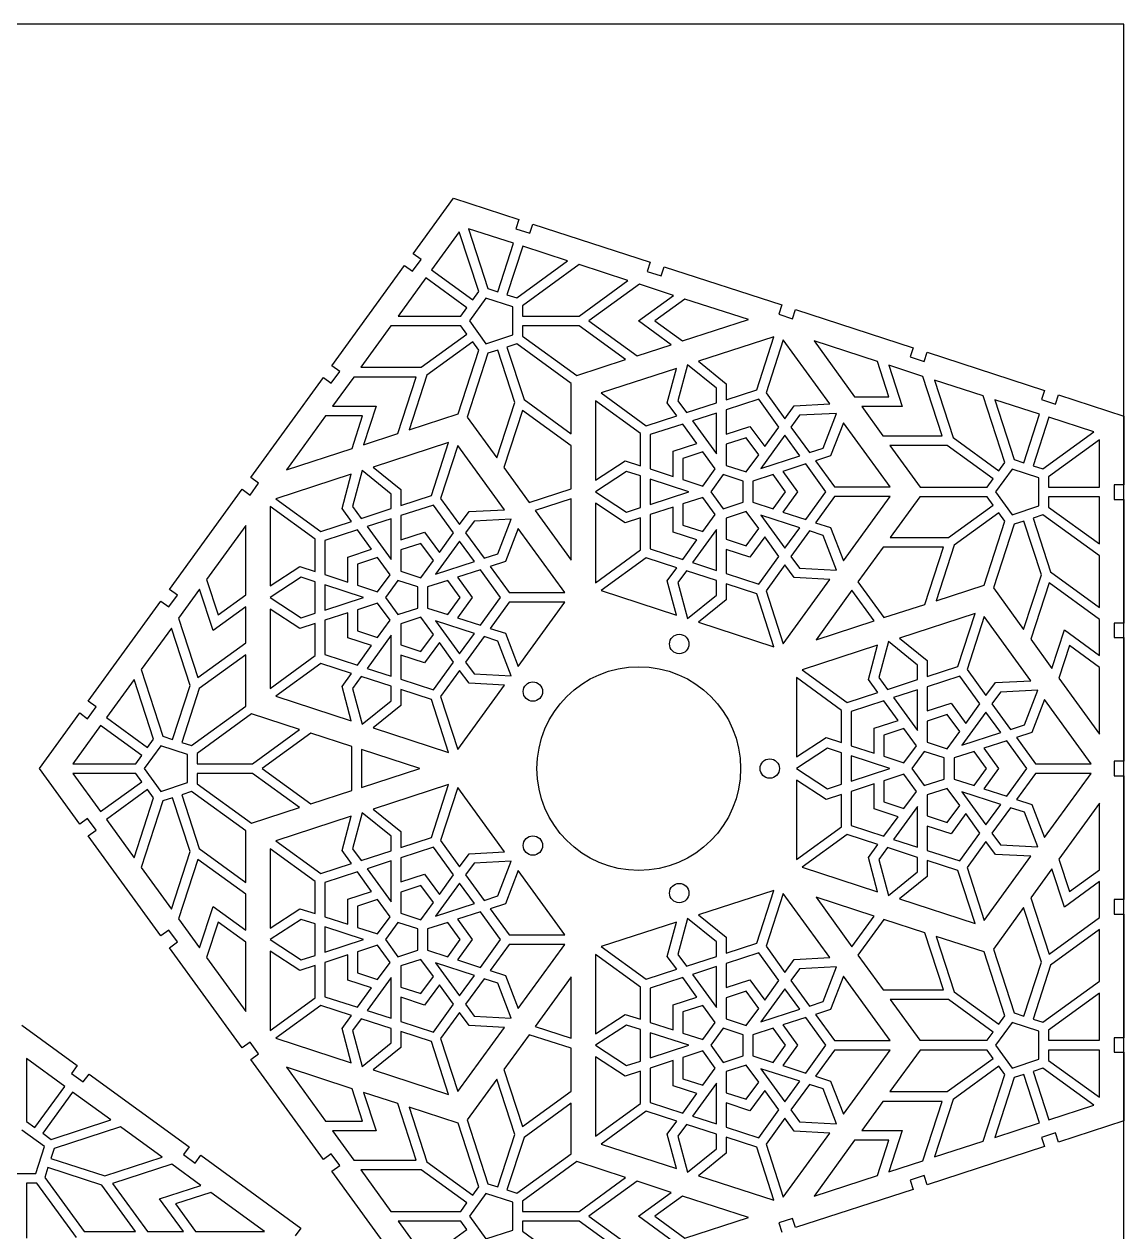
# Model space of a CAD drawing. Extents: x 0 to 580, y 0 to 430.
# Drawn here: x 353.2 to 580, y 181 to 430 of the extents above; entities that cross this region are included whole.
import ezdxf

# ---------------------------------------------------------------- set-up
doc = ezdxf.new("R2010")
doc.units = 0
doc.header["$MEASUREMENT"] = 0

msp = doc.modelspace()

# ---------------------------------------------------------------- linework, layer by layer
for p, q in [((580, 430), (0, 430)), ((580, 0), (580, 430)), ((433.47, 382.64), (441.78, 394.09)), ((441.78, 394.09), (455.25, 389.72)), ((455.25, 389.72), (454.63, 387.82)), ((457.48, 386.89), (458.1, 388.79)), ((458.1, 388.79), (482.35, 380.91)), ((442.97, 387.21), (437.24, 379.33)), ((446.98, 374.88), (442.97, 387.21)), ((444.87, 387.83), (448.88, 375.5)), ((454.14, 384.82), (444.87, 387.83)), ((454.63, 387.82), (457.48, 386.89)), ((450.9, 374.84), (454.14, 384.82)), ((456.04, 384.2), (452.8, 374.22)), ((465.31, 381.19), (456.04, 384.2)), ((433.32, 379.04), (435.08, 381.47)), ((435.08, 381.47), (433.47, 382.64)), ((454.82, 373.57), (465.31, 381.19)), ((416.71, 359.58), (431.7, 380.21)), ((431.7, 380.21), (433.32, 379.04)), ((437.24, 379.33), (445.73, 373.16)), ((467.66, 380.43), (455.99, 371.95)), ((477.75, 377.15), (467.66, 380.43)), ((482.35, 380.91), (481.73, 379.01)), ((481.73, 379.01), (484.59, 378.08)), ((484.59, 378.08), (485.2, 379.98)), ((485.2, 379.98), (509.46, 372.1)), ((436.06, 377.71), (430.34, 369.83)), ((444.55, 371.54), (436.06, 377.71)), ((467.67, 369.83), (477.75, 377.15)), ((480.1, 376.39), (469.7, 368.83)), ((487.15, 374.09), (480.1, 376.39)), ((448.47, 373.53), (445.05, 368.83)), ((445.73, 373.16), (446.98, 374.88)), ((453.99, 371.73), (448.47, 373.53)), ((448.88, 375.5), (450.9, 374.84)), ((452.8, 374.22), (454.82, 373.57)), ((479.9, 368.83), (487.15, 374.09)), ((443.3, 369.83), (444.55, 371.54)), ((453.99, 365.92), (453.99, 371.73)), ((455.99, 371.95), (455.99, 369.83)), ((489.5, 373.33), (483.31, 368.83)), ((502.57, 369.08), (489.5, 373.33)), ((509.46, 372.1), (508.84, 370.2)), ((511.69, 369.27), (512.31, 371.18)), ((512.31, 371.18), (536.56, 363.3)), ((430.34, 369.83), (443.3, 369.83)), ((445.05, 368.83), (448.47, 364.12)), ((455.99, 369.83), (467.67, 369.83)), ((469.7, 368.83), (479.61, 361.62)), ((486.66, 363.92), (479.9, 368.83)), ((483.31, 368.83), (489.01, 364.68)), ((489.01, 364.68), (502.57, 369.08)), ((508.84, 370.2), (511.69, 369.27)), ((428.88, 367.83), (422.65, 359.25)), ((443.3, 367.83), (428.88, 367.83)), ((435.11, 359.25), (444.55, 366.11)), ((444.55, 366.11), (443.3, 367.83)), ((467.67, 367.83), (455.99, 367.83)), ((455.99, 367.83), (455.99, 365.7)), ((477.26, 360.86), (467.67, 367.83)), ((445.73, 364.49), (436.28, 357.63)), ((446.98, 362.77), (445.73, 364.49)), ((448.47, 364.12), (453.99, 365.92)), ((454.82, 364.08), (452.8, 363.43)), ((466.02, 355.94), (454.82, 364.08)), ((455.99, 365.7), (467.17, 357.58)), ((479.61, 361.62), (486.66, 363.92)), ((507.85, 365.54), (492.29, 360.49)), ((504.3, 354.63), (507.85, 365.54)), ((509.75, 364.93), (506.21, 354.01)), ((519.37, 351.69), (509.75, 364.93)), ((529.17, 360.44), (516.11, 364.69)), ((516.11, 364.69), (524.49, 353.15)), ((442.71, 349.63), (446.98, 362.77)), ((448.88, 362.15), (444.6, 348.98)), ((450.9, 362.81), (448.88, 362.15)), ((454.41, 351.99), (450.9, 362.81)), ((452.8, 363.43), (456.31, 352.61)), ((536.56, 363.3), (535.94, 361.39)), ((535.94, 361.39), (538.8, 360.47)), ((538.8, 360.47), (539.41, 362.37)), ((539.41, 362.37), (563.67, 354.49)), ((418.33, 358.41), (416.71, 359.58)), ((422.65, 359.25), (435.11, 359.25)), ((467.17, 357.58), (477.26, 360.86)), ((487.76, 359.02), (472.2, 353.96)), ((485.86, 351.93), (487.76, 359.02)), ((490.02, 359.75), (488.04, 352.34)), ((495.99, 354.92), (490.02, 359.75)), ((492.29, 360.49), (497.99, 355.87)), ((531.54, 353.15), (529.17, 360.44)), ((538.58, 357.38), (531.52, 359.68)), ((531.52, 359.68), (534.29, 351.15)), ((399.96, 336.53), (414.95, 357.16)), ((414.95, 357.16), (416.57, 355.98)), ((416.57, 355.98), (418.33, 358.41)), ((421.2, 357.25), (416.84, 351.25)), ((434.06, 357.25), (421.2, 357.25)), ((430.27, 345.59), (434.06, 357.25)), ((436.28, 357.63), (432.62, 346.36)), ((542.55, 345.15), (538.58, 357.38)), ((540.93, 356.62), (544.78, 344.77)), ((551.01, 353.34), (540.93, 356.62)), ((466.02, 345.56), (466.02, 355.94)), ((472.2, 353.96), (481.49, 347.21)), ((495.99, 351.92), (495.99, 354.92)), ((497.99, 355.87), (497.99, 352.57)), ((497.99, 352.57), (504.3, 354.63)), ((506.21, 354.01), (510.11, 348.63)), ((563.67, 354.49), (563.05, 352.59)), ((565.9, 351.66), (566.52, 353.56)), ((566.52, 353.56), (579.98, 349.19)), ((416.84, 351.25), (425.8, 351.25)), ((425.8, 351.25), (423.22, 343.3)), ((450.7, 340.58), (454.41, 351.99)), ((456.31, 352.61), (466.02, 345.56)), ((471.02, 352.34), (471.02, 335.98)), ((480.31, 345.59), (471.02, 352.34)), ((487.8, 349.26), (485.86, 351.93)), ((488.04, 352.34), (489.8, 349.91)), ((489.8, 349.91), (495.99, 351.92)), ((504.72, 352.66), (497.99, 350.47)), ((508.87, 346.93), (504.72, 352.66)), ((510.11, 348.63), (512.05, 351.3)), ((512.05, 351.3), (519.37, 351.69)), ((524.49, 353.15), (531.54, 353.15)), ((525.94, 351.15), (530.3, 345.15)), ((534.29, 351.15), (525.94, 351.15)), ((555.47, 339.63), (551.01, 353.34)), ((553.37, 352.58), (557.37, 340.25)), ((562.63, 349.57), (553.37, 352.58)), ((563.05, 352.59), (565.9, 351.66)), ((415.38, 349.25), (407.31, 338.13)), ((423.04, 349.25), (415.38, 349.25)), ((420.86, 342.54), (423.04, 349.25)), ((432.62, 346.36), (442.71, 349.63)), ((444.6, 348.98), (450.7, 340.58)), ((455.99, 350.37), (452.16, 338.58)), ((466.02, 343.08), (455.99, 350.37)), ((481.49, 347.21), (487.8, 349.26)), ((495.99, 349.82), (491.04, 348.21)), ((495.99, 341.4), (495.99, 349.82)), ((497.99, 350.47), (497.99, 345.49)), ((513.11, 349.36), (511.34, 346.93)), ((520.77, 349.76), (513.11, 349.36)), ((518.02, 342.6), (520.77, 349.76)), ((559.39, 339.59), (562.63, 349.57)), ((564.54, 348.95), (561.29, 338.97)), ((573.81, 345.94), (564.54, 348.95)), ((579.98, 349.19), (579.98, 335.03)), ((489.04, 347.56), (482.31, 345.38)), ((491.97, 343.53), (489.04, 347.56)), ((491.04, 348.21), (495.99, 341.4)), ((497.99, 345.49), (502.9, 347.08)), ((502.9, 347.08), (505.94, 342.9)), ((505.94, 342.9), (508.87, 346.93)), ((511.34, 346.93), (515.16, 341.67)), ((522.17, 347.83), (519.54, 340.99)), ((531.79, 334.6), (522.17, 347.83)), ((423.22, 343.3), (430.27, 345.59)), ((440.77, 343.75), (425.21, 338.69)), ((437.22, 332.83), (440.77, 343.75)), ((480.31, 338.95), (480.31, 345.59)), ((482.31, 345.38), (482.31, 338.3)), ((502.14, 344.73), (497.99, 343.39)), ((504.7, 341.21), (502.14, 344.73)), ((510.11, 345.23), (505.16, 338.42)), ((513.16, 341.02), (510.11, 345.23)), ((530.3, 345.15), (542.55, 345.15)), ((544.78, 344.77), (554.22, 337.91)), ((563.31, 338.32), (573.81, 345.94)), ((574.98, 344.32), (564.49, 336.7)), ((574.98, 334.57), (574.98, 344.32)), ((407.31, 338.13), (420.86, 342.54)), ((442.67, 343.13), (439.12, 332.21)), ((452.29, 329.89), (442.67, 343.13)), ((466.02, 334.22), (466.02, 343.08)), ((487.05, 341.93), (491.97, 343.53)), ((487.05, 336.76), (487.05, 341.93)), ((493.2, 341.83), (489.05, 340.48)), ((495.76, 338.3), (493.2, 341.83)), ((497.99, 343.39), (497.99, 339.03)), ((502.14, 337.68), (504.7, 341.21)), ((515.16, 341.67), (518.02, 342.6)), ((531.75, 343.15), (537.99, 334.57)), ((543.6, 343.15), (531.75, 343.15)), ((553.05, 336.29), (543.6, 343.15)), ((425.21, 338.69), (430.9, 334.08)), ((471.02, 335.98), (477.17, 339.97)), ((477.17, 339.97), (480.31, 338.95)), ((489.05, 340.48), (489.05, 336.12)), ((497.99, 339.03), (502.14, 337.68)), ((505.16, 338.42), (513.16, 341.02)), ((514.4, 339.32), (509.66, 337.78)), ((518.56, 333.6), (514.4, 339.32)), ((519.54, 340.99), (516.4, 339.97)), ((516.4, 339.97), (520.31, 334.6)), ((554.22, 337.91), (555.47, 339.63)), ((557.37, 340.25), (559.39, 339.59)), ((561.29, 338.97), (563.31, 338.32)), ((401.58, 335.35), (399.96, 336.53)), ((420.68, 337.22), (405.12, 332.16)), ((418.78, 330.14), (420.68, 337.22)), ((422.94, 337.96), (420.96, 330.54)), ((428.9, 333.12), (422.94, 337.96)), ((452.16, 338.58), (457.37, 331.41)), ((477.46, 337.78), (471.02, 333.6)), ((480.31, 336.85), (477.46, 337.78)), ((480.31, 330.35), (480.31, 336.85)), ((482.31, 338.3), (487.05, 336.76)), ((490.31, 333.6), (482.31, 336.2)), ((482.31, 336.2), (482.31, 331)), ((493.2, 334.77), (495.76, 338.3)), ((497.38, 337.12), (494.81, 333.6)), ((501.52, 335.78), (497.38, 337.12)), ((507.67, 337.12), (503.52, 335.78)), ((510.23, 333.6), (507.67, 337.12)), ((509.66, 337.78), (512.7, 333.6)), ((551.8, 334.57), (553.05, 336.29)), ((556.96, 338.28), (553.55, 333.57)), ((562.49, 336.48), (556.96, 338.28)), ((562.49, 330.67), (562.49, 336.48)), ((564.49, 336.7), (564.49, 334.57)), ((383.21, 313.47), (398.2, 334.1)), ((398.2, 334.1), (399.82, 332.92)), ((399.82, 332.92), (401.58, 335.35)), ((430.9, 334.08), (430.9, 330.78)), ((457.37, 331.41), (466.02, 334.22)), ((489.05, 336.12), (493.2, 334.77)), ((501.52, 331.42), (501.52, 335.78)), ((503.52, 335.78), (503.52, 331.42)), ((520.31, 334.6), (531.79, 334.6)), ((537.99, 334.57), (551.8, 334.57)), ((564.49, 334.57), (574.98, 334.57)), ((579.98, 335.03), (577.98, 335.03)), ((577.98, 335.03), (577.98, 332.03)), ((405.12, 332.16), (414.4, 325.42)), ((428.9, 330.12), (428.9, 333.12)), ((430.9, 330.78), (437.22, 332.83)), ((439.12, 332.21), (443.03, 326.84)), ((466.02, 332.11), (458.61, 329.7)), ((466.02, 319.5), (466.02, 332.11)), ((471.02, 333.6), (477.46, 329.42)), ((477.17, 327.22), (471.02, 331.21)), ((471.02, 331.21), (471.02, 314.85)), ((482.31, 331), (490.31, 333.6)), ((493.2, 332.42), (489.05, 331.08)), ((495.76, 328.9), (493.2, 332.42)), ((494.81, 333.6), (497.38, 330.07)), ((497.38, 330.07), (501.52, 331.42)), ((503.52, 331.42), (507.67, 330.07)), ((507.67, 330.07), (510.23, 333.6)), ((512.7, 333.6), (509.66, 329.41)), ((514.4, 327.87), (518.56, 333.6)), ((520.31, 332.6), (516.4, 327.22)), ((531.79, 332.6), (520.31, 332.6)), ((522.17, 319.36), (531.79, 332.6)), ((537.95, 332.57), (531.84, 324.17)), ((551.8, 332.57), (537.95, 332.57)), ((553.05, 330.86), (551.8, 332.57)), ((553.55, 333.57), (556.96, 328.87)), ((574.98, 332.57), (564.49, 332.57)), ((564.49, 332.57), (564.49, 330.45)), ((574.98, 322.83), (574.98, 332.57)), ((577.98, 332.03), (579.98, 332.03)), ((579.98, 332.03), (579.98, 306.53)), ((403.94, 330.55), (403.94, 314.19)), ((413.23, 323.8), (403.94, 330.55)), ((420.72, 327.47), (418.78, 330.14)), ((420.96, 330.54), (422.72, 328.11)), ((422.72, 328.11), (428.9, 330.12)), ((437.63, 330.86), (430.9, 328.67)), ((430.9, 328.67), (430.9, 323.69)), ((441.79, 325.14), (437.63, 330.86)), ((443.03, 326.84), (444.97, 329.51)), ((444.97, 329.51), (452.29, 329.89)), ((458.61, 329.7), (466.02, 319.5)), ((477.46, 329.42), (480.31, 330.35)), ((487.05, 330.43), (482.31, 328.89)), ((482.31, 328.89), (482.31, 321.82)), ((487.05, 325.26), (487.05, 330.43)), ((489.05, 331.08), (489.05, 326.72)), ((493.2, 325.37), (495.76, 328.9)), ((502.14, 329.52), (497.99, 328.17)), ((504.7, 325.99), (502.14, 329.52)), ((505.16, 328.77), (510.11, 321.97)), ((513.16, 326.17), (505.16, 328.77)), ((509.66, 329.41), (514.4, 327.87)), ((543.84, 324.17), (553.05, 330.86)), ((554.22, 329.24), (545.02, 322.55)), ((555.47, 327.52), (554.22, 329.24)), ((556.96, 328.87), (562.49, 330.67)), ((563.31, 328.83), (561.29, 328.18)), ((574.98, 320.36), (563.31, 328.83)), ((564.49, 330.45), (574.98, 322.83)), ((398.94, 326.61), (390.87, 315.5)), ((398.94, 312.36), (398.94, 326.61)), ((414.4, 325.42), (420.72, 327.47)), ((428.9, 328.02), (423.96, 326.41)), ((423.96, 326.41), (428.9, 319.61)), ((428.9, 319.61), (428.9, 328.02)), ((446.02, 327.56), (444.26, 325.13)), ((453.69, 327.97), (446.02, 327.56)), ((450.93, 320.8), (453.69, 327.97)), ((480.31, 328.24), (477.17, 327.22)), ((480.31, 321.6), (480.31, 328.24)), ((489.05, 326.72), (493.2, 325.37)), ((497.99, 328.17), (497.99, 323.81)), ((510.11, 321.97), (513.16, 326.17)), ((516.4, 327.22), (519.54, 326.21)), ((519.54, 326.21), (522.17, 319.36)), ((551.19, 314.35), (555.47, 327.52)), ((557.37, 326.9), (553.1, 313.76)), ((559.39, 327.56), (557.37, 326.9)), ((563, 316.45), (559.39, 327.56)), ((561.29, 328.18), (564.9, 317.07)), ((413.23, 317.16), (413.23, 323.8)), ((421.96, 325.77), (415.23, 323.58)), ((424.89, 321.73), (421.96, 325.77)), ((430.9, 323.69), (435.82, 325.29)), ((435.82, 325.29), (438.86, 321.1)), ((438.86, 321.1), (441.79, 325.14)), ((444.26, 325.13), (448.08, 319.87)), ((455.09, 326.04), (452.46, 319.19)), ((464.71, 312.8), (455.09, 326.04)), ((491.97, 323.66), (487.05, 325.26)), ((495.99, 325.79), (491.04, 318.99)), ((495.99, 317.38), (495.99, 325.79)), ((497.99, 323.81), (502.14, 322.46)), ((502.14, 322.46), (504.7, 325.99)), ((505.94, 324.3), (502.9, 320.11)), ((508.87, 320.26), (505.94, 324.3)), ((515.16, 325.52), (511.34, 320.27)), ((518.02, 324.6), (515.16, 325.52)), ((520.77, 317.43), (518.02, 324.6)), ((531.84, 324.17), (543.84, 324.17)), ((415.23, 323.58), (415.23, 316.51)), ((419.97, 320.14), (424.89, 321.73)), ((435.06, 322.94), (430.91, 321.59)), ((430.91, 321.59), (430.91, 317.23)), ((437.62, 319.41), (435.06, 322.94)), ((443.03, 323.43), (438.08, 316.63)), ((446.08, 319.23), (443.03, 323.43)), ((471.02, 314.85), (480.31, 321.6)), ((482.31, 321.82), (489.04, 319.63)), ((489.04, 319.63), (491.97, 323.66)), ((502.9, 320.11), (497.99, 321.71)), ((497.99, 321.71), (497.99, 316.73)), ((530.39, 322.17), (525.18, 315)), ((542.79, 322.17), (530.39, 322.17)), ((538.96, 310.38), (542.79, 322.17)), ((545.02, 322.55), (541.31, 311.14)), ((419.97, 314.97), (419.97, 320.14)), ((426.11, 320.03), (421.97, 318.68)), ((428.68, 316.5), (426.11, 320.03)), ((435.06, 315.88), (437.62, 319.41)), ((438.08, 316.63), (446.08, 319.23)), ((448.08, 319.87), (450.93, 320.8)), ((452.46, 319.19), (449.32, 318.17)), ((481.49, 319.98), (472.2, 313.24)), ((487.8, 317.93), (481.49, 319.98)), ((491.04, 318.99), (495.99, 317.38)), ((504.72, 314.54), (508.87, 320.26)), ((511.34, 320.27), (513.11, 317.84)), ((574.98, 309.75), (574.98, 320.36)), ((403.94, 314.19), (410.09, 318.18)), ((410.09, 318.18), (413.23, 317.16)), ((415.23, 316.51), (419.97, 314.97)), ((421.97, 318.68), (421.97, 314.32)), ((426.11, 312.98), (428.68, 316.5)), ((430.91, 317.23), (435.06, 315.88)), ((447.32, 317.53), (442.58, 315.99)), ((451.48, 311.8), (447.32, 317.53)), ((449.32, 318.17), (453.23, 312.8)), ((485.86, 315.26), (487.8, 317.93)), ((489.8, 317.29), (488.04, 314.86)), ((495.99, 315.28), (489.8, 317.29)), ((497.99, 316.73), (504.72, 314.54)), ((510.11, 318.56), (506.21, 313.19)), ((512.05, 315.89), (510.11, 318.56)), ((513.11, 317.84), (520.77, 317.43)), ((559.34, 305.18), (563, 316.45)), ((564.9, 317.07), (574.98, 309.75)), ((390.87, 315.5), (393.23, 308.22)), ((410.38, 315.98), (403.94, 311.8)), ((413.23, 315.05), (410.38, 315.98)), ((413.23, 308.55), (413.23, 315.05)), ((423.23, 311.8), (415.23, 314.4)), ((415.23, 314.4), (415.23, 309.2)), ((421.97, 314.32), (426.11, 312.98)), ((430.29, 315.33), (427.73, 311.8)), ((434.44, 313.98), (430.29, 315.33)), ((434.44, 309.62), (434.44, 313.98)), ((440.59, 315.33), (436.44, 313.98)), ((436.44, 313.98), (436.44, 309.62)), ((443.15, 311.8), (440.59, 315.33)), ((442.58, 315.99), (445.62, 311.8)), ((487.76, 308.18), (485.86, 315.26)), ((488.04, 314.86), (490.02, 307.44)), ((495.99, 312.28), (495.99, 315.28)), ((504.3, 312.57), (497.99, 314.62)), ((497.99, 314.62), (497.99, 311.32)), ((509.75, 302.27), (519.37, 315.51)), ((519.37, 315.51), (512.05, 315.89)), ((525.18, 315), (530.53, 307.64)), ((541.31, 311.14), (551.19, 314.35)), ((553.1, 313.76), (559.34, 305.18)), ((564.58, 314.84), (560.79, 303.18)), ((574.98, 307.28), (564.58, 314.84)), ((383.06, 309.87), (384.83, 312.29)), ((384.83, 312.29), (383.21, 313.47)), ((389.41, 313.5), (385.05, 307.5)), ((392.18, 304.98), (389.41, 313.5)), ((393.23, 308.22), (398.94, 312.36)), ((403.94, 311.8), (410.38, 307.62)), ((415.23, 309.2), (423.23, 311.8)), ((427.73, 311.8), (430.29, 308.27)), ((440.59, 308.27), (443.15, 311.8)), ((445.62, 311.8), (442.58, 307.62)), ((447.32, 306.08), (451.48, 311.8)), ((453.23, 312.8), (464.71, 312.8)), ((472.2, 313.24), (487.76, 308.18)), ((490.02, 307.44), (495.99, 312.28)), ((497.99, 311.32), (492.29, 306.71)), ((507.85, 301.65), (504.3, 312.57)), ((506.21, 313.19), (509.75, 302.27)), ((523.94, 313.29), (516.53, 303.09)), ((528.53, 306.99), (523.94, 313.29)), ((366.46, 290.41), (381.45, 311.04)), ((381.45, 311.04), (383.06, 309.87)), ((398.94, 309.89), (392.18, 304.98)), ((398.94, 302.47), (398.94, 309.89)), ((410.09, 305.43), (403.94, 309.42)), ((403.94, 309.42), (403.94, 293.06)), ((426.11, 310.63), (421.97, 309.28)), ((421.97, 309.28), (421.97, 304.92)), ((428.68, 307.1), (426.11, 310.63)), ((430.29, 308.27), (434.44, 309.62)), ((436.44, 309.62), (440.59, 308.27)), ((453.23, 310.8), (449.32, 305.43)), ((464.71, 310.8), (453.23, 310.8)), ((455.09, 297.57), (464.71, 310.8)), ((530.53, 307.64), (538.96, 310.38)), ((385.05, 307.5), (389.03, 295.27)), ((413.23, 306.45), (410.09, 305.43)), ((410.38, 307.62), (413.23, 308.55)), ((413.23, 299.81), (413.23, 306.45)), ((419.97, 308.64), (415.23, 307.1)), ((415.23, 307.1), (415.23, 300.02)), ((419.97, 303.47), (419.97, 308.64)), ((426.11, 303.57), (428.68, 307.1)), ((435.06, 307.72), (430.91, 306.37)), ((430.91, 306.37), (430.91, 302.01)), ((437.62, 304.19), (435.06, 307.72)), ((438.08, 306.98), (443.03, 300.17)), ((446.08, 304.38), (438.08, 306.98)), ((442.58, 307.62), (447.32, 306.08)), ((492.29, 306.71), (507.85, 301.65)), ((516.53, 303.09), (528.53, 306.99)), ((549.31, 308.48), (533.75, 303.43)), ((545.76, 297.56), (549.31, 308.48)), ((551.21, 307.86), (547.66, 296.94)), ((560.83, 294.63), (551.21, 307.86)), ((574.98, 299.86), (574.98, 307.28)), ((579.98, 306.53), (577.98, 306.53)), ((577.98, 306.53), (577.98, 303.53)), ((383.6, 305.5), (377.37, 296.92)), ((387.45, 293.65), (383.6, 305.5)), ((421.97, 304.92), (426.11, 303.57)), ((428.9, 304), (423.96, 297.19)), ((428.9, 295.58), (428.9, 304)), ((435.06, 300.67), (437.62, 304.19)), ((443.03, 300.17), (446.08, 304.38)), ((449.32, 305.43), (452.46, 304.41)), ((452.46, 304.41), (455.09, 297.57)), ((565.15, 297.18), (567.73, 305.13)), ((567.73, 305.13), (574.98, 299.86)), ((389.03, 295.27), (398.94, 302.47)), ((424.89, 301.87), (419.97, 303.47)), ((421.96, 297.84), (424.89, 301.87)), ((430.91, 302.01), (435.06, 300.67)), ((438.86, 302.5), (435.82, 298.32)), ((441.79, 298.47), (438.86, 302.5)), ((448.08, 303.73), (444.26, 298.47)), ((450.93, 302.8), (448.08, 303.73)), ((453.69, 295.64), (450.93, 302.8)), ((529.22, 301.95), (513.66, 296.9)), ((527.32, 294.87), (529.22, 301.95)), ((531.48, 302.69), (529.5, 295.27)), ((537.45, 297.86), (531.48, 302.69)), ((533.75, 303.43), (539.45, 298.81)), ((560.79, 303.18), (565.15, 297.18)), ((568.78, 301.89), (566.6, 295.18)), ((574.98, 297.39), (568.78, 301.89)), ((577.98, 303.53), (579.98, 303.53)), ((579.98, 303.53), (579.98, 278.03)), ((398.94, 300), (389.35, 293.04)), ((398.94, 289.4), (398.94, 300)), ((403.94, 293.06), (413.23, 299.81)), ((415.23, 300.02), (421.96, 297.84)), ((435.82, 298.32), (430.9, 299.91)), ((430.9, 299.91), (430.9, 294.93)), ((539.45, 298.81), (539.45, 295.51)), ((377.37, 296.92), (381.82, 283.21)), ((414.4, 298.19), (405.12, 291.44)), ((420.72, 296.14), (414.4, 298.19)), ((423.96, 297.19), (428.9, 295.58)), ((437.63, 292.74), (441.79, 298.47)), ((443.03, 296.77), (439.12, 291.39)), ((444.97, 294.1), (443.03, 296.77)), ((444.26, 298.47), (446.02, 296.04)), ((513.66, 296.9), (522.94, 290.15)), ((537.45, 294.86), (537.45, 297.86)), ((539.45, 295.51), (545.76, 297.56)), ((547.66, 296.94), (551.57, 291.57)), ((574.98, 283.65), (574.98, 297.39)), ((375.91, 294.92), (370.19, 287.04)), ((379.92, 282.59), (375.91, 294.92)), ((418.78, 293.47), (420.72, 296.14)), ((422.72, 295.49), (420.96, 293.06)), ((428.9, 293.48), (422.72, 295.49)), ((430.9, 294.93), (437.63, 292.74)), ((452.29, 293.71), (444.97, 294.1)), ((446.02, 296.04), (453.69, 295.64)), ((512.48, 295.28), (512.48, 278.92)), ((521.77, 288.53), (512.48, 295.28)), ((529.26, 292.2), (527.32, 294.87)), ((529.5, 295.27), (531.26, 292.85)), ((531.26, 292.85), (537.45, 294.86)), ((546.17, 295.59), (539.45, 293.41)), ((550.33, 289.87), (546.17, 295.59)), ((551.57, 291.57), (553.51, 294.24)), ((553.51, 294.24), (560.83, 294.63)), ((566.6, 295.18), (574.98, 283.65)), ((383.84, 282.55), (387.45, 293.65)), ((389.35, 293.04), (385.75, 281.93)), ((405.12, 291.44), (420.68, 286.38)), ((420.68, 286.38), (418.78, 293.47)), ((420.96, 293.06), (422.94, 285.65)), ((428.9, 290.48), (428.9, 293.48)), ((437.22, 290.77), (430.9, 292.83)), ((430.9, 292.83), (430.9, 289.53)), ((439.12, 291.39), (442.67, 280.47)), ((442.67, 280.47), (452.29, 293.71)), ((522.94, 290.15), (529.26, 292.2)), ((537.45, 292.75), (532.5, 291.15)), ((537.45, 284.34), (537.45, 292.75)), ((539.45, 293.41), (539.45, 288.42)), ((554.57, 292.29), (552.8, 289.87)), ((562.23, 292.7), (554.57, 292.29)), ((559.48, 285.53), (562.23, 292.7)), ((366.31, 286.81), (368.08, 289.24)), ((368.08, 289.24), (366.46, 290.41)), ((387.76, 281.28), (398.94, 289.4)), ((422.94, 285.65), (428.9, 290.48)), ((430.9, 289.53), (425.21, 284.91)), ((440.77, 279.86), (437.22, 290.77)), ((530.5, 290.5), (523.77, 288.31)), ((533.43, 286.47), (530.5, 290.5)), ((532.5, 291.15), (537.45, 284.34)), ((539.45, 288.42), (544.36, 290.02)), ((544.36, 290.02), (547.4, 285.84)), ((547.4, 285.84), (550.33, 289.87)), ((552.8, 289.87), (556.62, 284.61)), ((563.63, 290.77), (561, 283.93)), ((573.25, 277.53), (563.63, 290.77)), ((356.37, 276.53), (364.69, 287.99)), ((364.69, 287.99), (366.31, 286.81)), ((370.19, 287.04), (378.67, 280.87)), ((400.14, 287.8), (388.94, 279.66)), ((410.02, 284.59), (400.14, 287.8)), ((521.77, 281.89), (521.77, 288.53)), ((523.77, 288.31), (523.77, 281.24)), ((528.51, 284.87), (533.43, 286.47)), ((543.6, 287.67), (539.45, 286.32)), ((546.16, 284.14), (543.6, 287.67)), ((551.57, 288.16), (546.62, 281.36)), ((554.62, 283.96), (551.57, 288.16)), ((369.01, 285.42), (363.28, 277.53)), ((377.5, 279.25), (369.01, 285.42)), ((400.32, 277.53), (410.02, 284.59)), ((425.21, 284.91), (440.77, 279.86)), ((528.51, 279.7), (528.51, 284.87)), ((534.66, 284.76), (530.51, 283.42)), ((537.22, 281.24), (534.66, 284.76)), ((539.45, 286.32), (539.45, 281.96)), ((543.6, 280.62), (546.16, 284.14)), ((546.62, 281.36), (554.62, 283.96)), ((556.62, 284.61), (559.48, 285.53)), ((561, 283.93), (557.86, 282.91)), ((378.67, 280.87), (379.92, 282.59)), ((381.82, 283.21), (383.84, 282.55)), ((385.75, 281.93), (387.76, 281.28)), ((412.38, 283.82), (402.34, 276.53)), ((420.81, 281.08), (412.38, 283.82)), ((512.48, 278.92), (518.63, 282.91)), ((518.63, 282.91), (521.77, 281.89)), ((530.51, 283.42), (530.51, 279.06)), ((539.45, 281.96), (543.6, 280.62)), ((555.86, 282.26), (551.12, 280.72)), ((560.02, 276.53), (555.86, 282.26)), ((557.86, 282.91), (561.77, 277.53)), ((376.25, 277.53), (377.5, 279.25)), ((381.41, 281.24), (378, 276.53)), ((386.94, 279.44), (381.41, 281.24)), ((386.94, 273.63), (386.94, 279.44)), ((388.94, 279.66), (388.94, 277.53)), ((420.81, 271.99), (420.81, 281.08)), ((422.81, 280.43), (422.81, 272.64)), ((434.81, 276.53), (422.81, 280.43)), ((518.92, 280.71), (512.48, 276.53)), ((521.77, 279.78), (518.92, 280.71)), ((521.77, 273.28), (521.77, 279.78)), ((523.77, 281.24), (528.51, 279.7)), ((531.77, 276.53), (523.77, 279.13)), ((523.77, 279.13), (523.77, 273.94)), ((530.51, 279.06), (534.66, 277.71)), ((534.66, 277.71), (537.22, 281.24)), ((538.84, 280.06), (536.27, 276.53)), ((542.98, 278.71), (538.84, 280.06)), ((549.13, 280.06), (544.98, 278.71)), ((551.69, 276.53), (549.13, 280.06)), ((551.12, 280.72), (554.16, 276.53)), ((364.69, 265.08), (356.37, 276.53)), ((363.28, 277.53), (376.25, 277.53)), ((378, 276.53), (381.41, 271.83)), ((388.94, 277.53), (400.32, 277.53)), ((402.34, 276.53), (412.38, 269.25)), ((422.81, 272.64), (434.81, 276.53)), ((512.48, 276.53), (518.92, 272.36)), ((523.77, 273.94), (531.77, 276.53)), ((536.27, 276.53), (538.84, 273.01)), ((542.98, 274.35), (542.98, 278.71)), ((544.98, 278.71), (544.98, 274.35)), ((549.13, 273.01), (551.69, 276.53)), ((554.16, 276.53), (551.12, 272.35)), ((555.86, 270.81), (560.02, 276.53)), ((561.77, 277.53), (573.25, 277.53)), ((579.98, 278.03), (577.98, 278.03)), ((577.98, 278.03), (577.98, 275.03)), ((376.25, 275.53), (363.28, 275.53)), ((363.28, 275.53), (369.01, 267.65)), ((377.5, 273.82), (376.25, 275.53)), ((400.32, 275.53), (388.94, 275.53)), ((388.94, 275.53), (388.94, 273.41)), ((410.02, 268.48), (400.32, 275.53)), ((518.63, 270.16), (512.48, 274.15)), ((512.48, 274.15), (512.48, 257.79)), ((534.66, 275.36), (530.51, 274.01)), ((530.51, 274.01), (530.51, 269.65)), ((537.22, 271.83), (534.66, 275.36)), ((538.84, 273.01), (542.98, 274.35)), ((544.98, 274.35), (549.13, 273.01)), ((561.77, 275.53), (557.86, 270.16)), ((573.25, 275.53), (561.77, 275.53)), ((563.63, 262.3), (573.25, 275.53)), ((577.98, 275.03), (579.98, 275.03)), ((579.98, 275.03), (579.98, 249.53)), ((369.01, 267.65), (377.5, 273.82)), ((378.67, 272.2), (370.19, 266.03)), ((379.92, 270.48), (378.67, 272.2)), ((381.41, 271.83), (386.94, 273.63)), ((387.76, 271.79), (385.75, 271.14)), ((398.94, 263.67), (387.76, 271.79)), ((388.94, 273.41), (400.14, 265.27)), ((412.38, 269.25), (420.81, 271.99)), ((440.77, 273.21), (425.21, 268.16)), ((437.22, 262.3), (440.77, 273.21)), ((442.67, 272.6), (439.12, 261.68)), ((452.29, 259.36), (442.67, 272.6)), ((518.92, 272.36), (521.77, 273.28)), ((528.51, 273.37), (523.77, 271.83)), ((523.77, 271.83), (523.77, 264.76)), ((528.51, 268.2), (528.51, 273.37)), ((534.66, 268.31), (537.22, 271.83)), ((543.6, 272.45), (539.45, 271.11)), ((546.16, 268.93), (543.6, 272.45)), ((554.62, 269.11), (546.62, 271.71)), ((546.62, 271.71), (551.57, 264.9)), ((551.12, 272.35), (555.86, 270.81)), ((375.91, 258.15), (379.92, 270.48)), ((381.82, 269.86), (377.37, 256.15)), ((383.84, 270.52), (381.82, 269.86)), ((387.45, 259.42), (383.84, 270.52)), ((385.75, 271.14), (389.35, 260.03)), ((521.77, 271.18), (518.63, 270.16)), ((521.77, 264.54), (521.77, 271.18)), ((530.51, 269.65), (534.66, 268.31)), ((539.45, 271.11), (539.45, 266.75)), ((543.6, 265.4), (546.16, 268.93)), ((551.57, 264.9), (554.62, 269.11)), ((557.86, 270.16), (561, 269.14)), ((561, 269.14), (563.63, 262.3)), ((574.98, 269.42), (566.6, 257.88)), ((574.98, 255.68), (574.98, 269.42)), ((400.14, 265.27), (410.02, 268.48)), ((420.68, 266.68), (405.12, 261.63)), ((418.78, 259.6), (420.68, 266.68)), ((422.94, 267.42), (420.96, 260.01)), ((428.9, 262.59), (422.94, 267.42)), ((425.21, 268.16), (430.9, 263.54)), ((533.43, 266.6), (528.51, 268.2)), ((530.5, 262.57), (533.43, 266.6)), ((537.45, 268.73), (532.5, 261.92)), ((537.45, 260.32), (537.45, 268.73)), ((539.45, 266.75), (543.6, 265.4)), ((547.4, 267.23), (544.36, 263.05)), ((550.33, 263.2), (547.4, 267.23)), ((556.62, 268.46), (552.8, 263.2)), ((559.48, 267.53), (556.62, 268.46)), ((562.23, 260.37), (559.48, 267.53)), ((366.31, 266.26), (364.69, 265.08)), ((368.08, 263.83), (366.31, 266.26)), ((370.19, 266.03), (375.91, 258.15)), ((512.48, 257.79), (521.77, 264.54)), ((523.77, 264.76), (530.5, 262.57)), ((544.36, 263.05), (539.45, 264.65)), ((539.45, 264.65), (539.45, 259.66)), ((366.46, 262.66), (368.08, 263.83)), ((381.45, 242.03), (366.46, 262.66)), ((398.94, 253.07), (398.94, 263.67)), ((405.12, 261.63), (414.4, 254.88)), ((428.9, 259.59), (428.9, 262.59)), ((430.9, 263.54), (430.9, 260.24)), ((430.9, 260.24), (437.22, 262.3)), ((439.12, 261.68), (443.03, 256.3)), ((522.94, 262.92), (513.66, 256.17)), ((529.26, 260.87), (522.94, 262.92)), ((532.5, 261.92), (537.45, 260.32)), ((546.17, 257.48), (550.33, 263.2)), ((551.57, 261.5), (547.66, 256.12)), ((553.51, 258.83), (551.57, 261.5)), ((552.8, 263.2), (554.57, 260.78)), ((383.6, 247.57), (387.45, 259.42)), ((389.35, 260.03), (398.94, 253.07)), ((403.94, 260.01), (403.94, 243.65)), ((413.23, 253.26), (403.94, 260.01)), ((420.72, 256.93), (418.78, 259.6)), ((420.96, 260.01), (422.72, 257.58)), ((422.72, 257.58), (428.9, 259.59)), ((437.63, 260.33), (430.9, 258.14)), ((441.79, 254.6), (437.63, 260.33)), ((443.03, 256.3), (444.97, 258.97)), ((444.97, 258.97), (452.29, 259.36)), ((527.32, 258.2), (529.26, 260.87)), ((531.26, 260.22), (529.5, 257.79)), ((537.45, 258.21), (531.26, 260.22)), ((539.45, 259.66), (546.17, 257.48)), ((554.57, 260.78), (562.23, 260.37)), ((389.03, 257.8), (385.05, 245.57)), ((398.94, 250.6), (389.03, 257.8)), ((414.4, 254.88), (420.72, 256.93)), ((428.9, 257.49), (423.96, 255.88)), ((428.9, 249.07), (428.9, 257.49)), ((430.9, 258.14), (430.9, 253.16)), ((446.02, 257.03), (444.26, 254.6)), ((453.69, 257.43), (446.02, 257.03)), ((450.93, 250.27), (453.69, 257.43)), ((529.22, 251.12), (527.32, 258.2)), ((529.5, 257.79), (531.48, 250.38)), ((537.45, 255.21), (537.45, 258.21)), ((545.76, 255.51), (539.45, 257.56)), ((539.45, 257.56), (539.45, 254.26)), ((551.21, 245.21), (560.83, 258.44)), ((560.83, 258.44), (553.51, 258.83)), ((566.6, 257.88), (568.78, 251.18)), ((377.37, 256.15), (383.6, 247.57)), ((421.96, 255.23), (415.23, 253.05)), ((424.89, 251.2), (421.96, 255.23)), ((423.96, 255.88), (428.9, 249.07)), ((430.9, 253.16), (435.82, 254.75)), ((435.82, 254.75), (438.86, 250.57)), ((438.86, 250.57), (441.79, 254.6)), ((444.26, 254.6), (448.08, 249.34)), ((455.09, 255.5), (452.46, 248.66)), ((464.71, 242.27), (455.09, 255.5)), ((513.66, 256.17), (529.22, 251.12)), ((531.48, 250.38), (537.45, 255.21)), ((539.45, 254.26), (533.75, 249.64)), ((549.31, 244.59), (545.76, 255.51)), ((547.66, 256.12), (551.21, 245.21)), ((565.15, 255.88), (560.79, 249.88)), ((567.73, 247.94), (565.15, 255.88)), ((568.78, 251.18), (574.98, 255.68)), ((413.23, 246.62), (413.23, 253.26)), ((415.23, 253.05), (415.23, 245.97)), ((435.06, 252.4), (430.91, 251.06)), ((437.62, 248.88), (435.06, 252.4)), ((443.03, 252.9), (438.08, 246.09)), ((446.08, 248.69), (443.03, 252.9)), ((574.98, 253.21), (567.73, 247.94)), ((574.98, 245.79), (574.98, 253.21)), ((398.94, 243.18), (398.94, 250.6)), ((419.97, 249.6), (424.89, 251.2)), ((419.97, 244.43), (419.97, 249.6)), ((426.11, 249.5), (421.97, 248.15)), ((428.68, 245.97), (426.11, 249.5)), ((430.91, 251.06), (430.91, 246.7)), ((448.08, 249.34), (450.93, 250.27)), ((507.85, 251.42), (492.29, 246.36)), ((504.3, 240.5), (507.85, 251.42)), ((509.75, 250.8), (506.21, 239.88)), ((519.37, 237.56), (509.75, 250.8)), ((528.53, 246.08), (516.53, 249.98)), ((516.53, 249.98), (523.94, 239.78)), ((533.75, 249.64), (549.31, 244.59)), ((560.79, 249.88), (564.58, 238.23)), ((579.98, 249.53), (577.98, 249.53)), ((577.98, 249.53), (577.98, 246.53)), ((389.41, 239.57), (392.18, 248.09)), ((392.18, 248.09), (398.94, 243.18)), ((403.94, 243.65), (410.09, 247.64)), ((410.09, 247.64), (413.23, 246.62)), ((421.97, 248.15), (421.97, 243.79)), ((430.91, 246.7), (435.06, 245.35)), ((435.06, 245.35), (437.62, 248.88)), ((438.08, 246.09), (446.08, 248.69)), ((447.32, 246.99), (442.58, 245.45)), ((451.48, 241.27), (447.32, 246.99)), ((452.46, 248.66), (449.32, 247.64)), ((449.32, 247.64), (453.23, 242.27)), ((559.34, 247.88), (553.1, 239.3)), ((563, 236.61), (559.34, 247.88)), ((577.98, 246.53), (579.98, 246.53)), ((579.98, 246.53), (579.98, 221.03)), ((385.05, 245.57), (389.41, 239.57)), ((393.23, 244.85), (390.87, 237.57)), ((398.94, 240.71), (393.23, 244.85)), ((410.38, 245.44), (403.94, 241.27)), ((413.23, 244.52), (410.38, 245.44)), ((413.23, 238.02), (413.23, 244.52)), ((415.23, 245.97), (419.97, 244.43)), ((426.11, 242.44), (428.68, 245.97)), ((430.29, 244.79), (427.73, 241.27)), ((434.44, 243.45), (430.29, 244.79)), ((440.59, 244.79), (436.44, 243.45)), ((443.15, 241.27), (440.59, 244.79)), ((442.58, 245.45), (445.62, 241.27)), ((487.76, 244.89), (472.2, 239.83)), ((485.86, 237.81), (487.76, 244.89)), ((490.02, 245.63), (488.04, 238.21)), ((495.99, 240.79), (490.02, 245.63)), ((492.29, 246.36), (497.99, 241.75)), ((523.94, 239.78), (528.53, 246.08)), ((530.53, 245.43), (525.18, 238.07)), ((538.96, 242.69), (530.53, 245.43)), ((564.58, 238.23), (574.98, 245.79)), ((383.06, 243.2), (381.45, 242.03)), ((384.83, 240.78), (383.06, 243.2)), ((423.23, 241.27), (415.23, 243.87)), ((415.23, 243.87), (415.23, 238.67)), ((421.97, 243.79), (426.11, 242.44)), ((434.44, 239.09), (434.44, 243.45)), ((436.44, 243.45), (436.44, 239.09)), ((453.23, 242.27), (464.71, 242.27)), ((497.99, 241.75), (497.99, 238.45)), ((542.79, 230.9), (538.96, 242.69)), ((551.19, 238.72), (541.31, 241.93)), ((541.31, 241.93), (545.02, 230.52)), ((574.98, 243.32), (564.9, 236)), ((574.98, 232.71), (574.98, 243.32)), ((383.21, 239.6), (384.83, 240.78)), ((398.2, 218.97), (383.21, 239.6)), ((398.94, 226.45), (398.94, 240.71)), ((403.94, 241.27), (410.38, 237.09)), ((415.23, 238.67), (423.23, 241.27)), ((426.11, 240.09), (421.97, 238.74)), ((428.68, 236.57), (426.11, 240.09)), ((427.73, 241.27), (430.29, 237.74)), ((430.29, 237.74), (434.44, 239.09)), ((436.44, 239.09), (440.59, 237.74)), ((440.59, 237.74), (443.15, 241.27)), ((445.62, 241.27), (442.58, 237.08)), ((447.32, 235.54), (451.48, 241.27)), ((453.23, 240.27), (449.32, 234.89)), ((464.71, 240.27), (453.23, 240.27)), ((455.09, 227.03), (464.71, 240.27)), ((472.2, 239.83), (481.49, 233.09)), ((495.99, 237.79), (495.99, 240.79)), ((497.99, 238.45), (504.3, 240.5)), ((506.21, 239.88), (510.11, 234.51)), ((553.1, 239.3), (557.37, 226.17)), ((390.87, 237.57), (398.94, 226.45)), ((410.09, 234.89), (403.94, 238.88)), ((403.94, 238.88), (403.94, 222.52)), ((410.38, 237.09), (413.23, 238.02)), ((419.97, 238.1), (415.23, 236.56)), ((415.23, 236.56), (415.23, 229.49)), ((419.97, 232.93), (419.97, 238.1)), ((421.97, 238.74), (421.97, 234.39)), ((426.11, 233.04), (428.68, 236.57)), ((435.06, 237.19), (430.91, 235.84)), ((437.62, 233.66), (435.06, 237.19)), ((442.58, 237.08), (447.32, 235.54)), ((471.02, 238.22), (471.02, 221.86)), ((480.31, 231.47), (471.02, 238.22)), ((487.8, 235.14), (485.86, 237.81)), ((488.04, 238.21), (489.8, 235.78)), ((489.8, 235.78), (495.99, 237.79)), ((504.72, 238.53), (497.99, 236.34)), ((508.87, 232.81), (504.72, 238.53)), ((510.11, 234.51), (512.05, 237.18)), ((512.05, 237.18), (519.37, 237.56)), ((525.18, 238.07), (530.39, 230.9)), ((555.47, 225.55), (551.19, 238.72)), ((559.39, 225.51), (563, 236.61)), ((413.23, 235.91), (410.09, 234.89)), ((413.23, 229.27), (413.23, 235.91)), ((421.97, 234.39), (426.11, 233.04)), ((430.91, 235.84), (430.91, 231.48)), ((446.08, 233.84), (438.08, 236.44)), ((438.08, 236.44), (443.03, 229.64)), ((449.32, 234.89), (452.46, 233.87)), ((481.49, 233.09), (487.8, 235.14)), ((495.99, 235.69), (491.04, 234.08)), ((491.04, 234.08), (495.99, 227.28)), ((495.99, 227.28), (495.99, 235.69)), ((497.99, 236.34), (497.99, 231.36)), ((513.11, 235.23), (511.34, 232.8)), ((520.77, 235.64), (513.11, 235.23)), ((518.02, 228.47), (520.77, 235.64)), ((564.9, 236), (561.29, 224.89)), ((424.89, 231.33), (419.97, 232.93)), ((428.9, 233.46), (423.96, 226.66)), ((428.9, 225.05), (428.9, 233.46)), ((435.06, 230.13), (437.62, 233.66)), ((438.86, 231.97), (435.82, 227.78)), ((441.79, 227.93), (438.86, 231.97)), ((443.03, 229.64), (446.08, 233.84)), ((448.08, 233.19), (444.26, 227.94)), ((450.93, 232.27), (448.08, 233.19)), ((453.69, 225.1), (450.93, 232.27)), ((452.46, 233.87), (455.09, 227.03)), ((466.02, 233.57), (458.61, 223.37)), ((466.02, 220.96), (466.02, 233.57)), ((489.04, 233.44), (482.31, 231.25)), ((491.97, 229.4), (489.04, 233.44)), ((497.99, 231.36), (502.9, 232.96)), ((502.9, 232.96), (505.94, 228.77)), ((505.94, 228.77), (508.87, 232.81)), ((511.34, 232.8), (515.16, 227.54)), ((522.17, 233.71), (519.54, 226.86)), ((531.79, 220.47), (522.17, 233.71)), ((563.31, 224.24), (574.98, 232.71)), ((403.94, 222.52), (413.23, 229.27)), ((415.23, 229.49), (421.96, 227.3)), ((421.96, 227.3), (424.89, 231.33)), ((430.9, 229.38), (430.9, 224.4)), ((435.82, 227.78), (430.9, 229.38)), ((430.91, 231.48), (435.06, 230.13)), ((480.31, 224.83), (480.31, 231.47)), ((482.31, 231.25), (482.31, 224.17)), ((487.05, 227.81), (491.97, 229.4)), ((502.14, 230.61), (497.99, 229.26)), ((497.99, 229.26), (497.99, 224.9)), ((504.7, 227.08), (502.14, 230.61)), ((510.11, 231.1), (505.16, 224.3)), ((513.16, 226.9), (510.11, 231.1)), ((530.39, 230.9), (542.79, 230.9)), ((545.02, 230.52), (554.22, 223.83)), ((574.98, 230.24), (564.49, 222.62)), ((574.98, 220.5), (574.98, 230.24)), ((414.4, 227.65), (405.12, 220.91)), ((420.72, 225.6), (414.4, 227.65)), ((423.96, 226.66), (428.9, 225.05)), ((437.63, 222.21), (441.79, 227.93)), ((444.26, 227.94), (446.02, 225.51)), ((487.05, 222.63), (487.05, 227.81)), ((493.2, 227.7), (489.05, 226.35)), ((495.76, 224.17), (493.2, 227.7)), ((502.14, 223.55), (504.7, 227.08)), ((505.16, 224.3), (513.16, 226.9)), ((515.16, 227.54), (518.02, 228.47)), ((519.54, 226.86), (516.4, 225.84)), ((543.84, 228.9), (531.84, 228.9)), ((531.84, 228.9), (537.95, 220.5)), ((553.05, 222.21), (543.84, 228.9)), ((418.78, 222.93), (420.72, 225.6)), ((422.72, 224.95), (420.96, 222.53)), ((428.9, 222.95), (422.72, 224.95)), ((430.9, 224.4), (437.63, 222.21)), ((443.03, 226.23), (439.12, 220.86)), ((444.97, 223.56), (443.03, 226.23)), ((446.02, 225.51), (453.69, 225.1)), ((471.02, 221.86), (477.17, 225.84)), ((477.17, 225.84), (480.31, 224.83)), ((482.31, 224.17), (487.05, 222.63)), ((489.05, 226.35), (489.05, 221.99)), ((493.2, 220.65), (495.76, 224.17)), ((497.99, 224.9), (502.14, 223.55)), ((514.4, 225.2), (509.66, 223.66)), ((518.56, 219.47), (514.4, 225.2)), ((516.4, 225.84), (520.31, 220.47)), ((556.96, 224.2), (553.55, 219.5)), ((554.22, 223.83), (555.47, 225.55)), ((562.49, 222.4), (556.96, 224.2)), ((557.37, 226.17), (559.39, 225.51)), ((561.29, 224.89), (563.31, 224.24)), ((352.74, 223.63), (364.19, 215.31)), ((420.68, 215.85), (418.78, 222.93)), ((420.96, 222.53), (422.94, 215.11)), ((428.9, 219.95), (428.9, 222.95)), ((437.22, 220.24), (430.9, 222.29)), ((430.9, 222.29), (430.9, 218.99)), ((442.67, 209.94), (452.29, 223.17)), ((452.29, 223.17), (444.97, 223.56)), ((457.37, 221.66), (452.16, 214.49)), ((466.02, 218.85), (457.37, 221.66)), ((458.61, 223.37), (466.02, 220.96)), ((477.46, 223.65), (471.02, 219.47)), ((480.31, 222.72), (477.46, 223.65)), ((480.31, 216.22), (480.31, 222.72)), ((490.31, 219.47), (482.31, 222.07)), ((482.31, 222.07), (482.31, 216.87)), ((489.05, 221.99), (493.2, 220.65)), ((497.38, 223), (494.81, 219.47)), ((501.52, 221.65), (497.38, 223)), ((501.52, 217.29), (501.52, 221.65)), ((507.67, 223), (503.52, 221.65)), ((503.52, 221.65), (503.52, 217.29)), ((510.23, 219.47), (507.67, 223)), ((509.66, 223.66), (512.7, 219.47)), ((551.8, 220.5), (553.05, 222.21)), ((562.49, 216.59), (562.49, 222.4)), ((564.49, 222.62), (564.49, 220.5)), ((399.82, 220.15), (398.2, 218.97)), ((401.58, 217.72), (399.82, 220.15)), ((405.12, 220.91), (420.68, 215.85)), ((422.94, 215.11), (428.9, 219.95)), ((440.77, 209.32), (437.22, 220.24)), ((439.12, 220.86), (442.67, 209.94)), ((471.02, 219.47), (477.46, 215.29)), ((482.31, 216.87), (490.31, 219.47)), ((494.81, 219.47), (497.38, 215.94)), ((507.67, 215.94), (510.23, 219.47)), ((512.7, 219.47), (509.66, 215.29)), ((514.4, 213.75), (518.56, 219.47)), ((520.31, 220.47), (531.79, 220.47)), ((537.95, 220.5), (551.8, 220.5)), ((553.55, 219.5), (556.96, 214.79)), ((564.49, 220.5), (574.98, 220.5)), ((579.98, 221.03), (577.98, 221.03)), ((577.98, 221.03), (577.98, 218.03)), ((353.74, 216.72), (353.74, 203.75)), ((361.62, 210.99), (353.74, 216.72)), ((399.96, 216.54), (401.58, 217.72)), ((430.9, 218.99), (425.21, 214.38)), ((466.02, 209.99), (466.02, 218.85)), ((477.17, 213.1), (471.02, 217.09)), ((471.02, 217.09), (471.02, 200.73)), ((493.2, 218.3), (489.05, 216.95)), ((489.05, 216.95), (489.05, 212.59)), ((495.76, 214.77), (493.2, 218.3)), ((497.38, 215.94), (501.52, 217.29)), ((503.52, 217.29), (507.67, 215.94)), ((520.31, 218.47), (516.4, 213.1)), ((531.79, 218.47), (520.31, 218.47)), ((522.17, 205.24), (531.79, 218.47)), ((537.99, 218.5), (531.75, 209.92)), ((551.8, 218.5), (537.99, 218.5)), ((543.6, 209.92), (553.05, 216.78)), ((553.05, 216.78), (551.8, 218.5)), ((574.98, 218.5), (564.49, 218.5)), ((564.49, 218.5), (564.49, 216.37)), ((574.98, 208.75), (574.98, 218.5)), ((577.98, 218.03), (579.98, 218.03)), ((579.98, 218.03), (579.98, 203.88)), ((364.19, 215.31), (363.01, 213.69)), ((414.95, 195.91), (399.96, 216.54)), ((420.86, 210.53), (407.31, 214.94)), ((407.31, 214.94), (415.38, 203.82)), ((425.21, 214.38), (440.77, 209.32)), ((452.16, 214.49), (455.99, 202.7)), ((477.46, 215.29), (480.31, 216.22)), ((487.05, 216.31), (482.31, 214.77)), ((482.31, 214.77), (482.31, 207.69)), ((487.05, 211.14), (487.05, 216.31)), ((493.2, 211.24), (495.76, 214.77)), ((502.14, 215.39), (497.99, 214.04)), ((504.7, 211.86), (502.14, 215.39)), ((513.16, 212.05), (505.16, 214.65)), ((505.16, 214.65), (510.11, 207.84)), ((509.66, 215.29), (514.4, 213.75)), ((554.22, 215.16), (544.78, 208.3)), ((555.47, 213.44), (554.22, 215.16)), ((556.96, 214.79), (562.49, 216.59)), ((563.31, 214.75), (561.29, 214.1)), ((573.81, 207.13), (563.31, 214.75)), ((564.49, 216.37), (574.98, 208.75)), ((363.01, 213.69), (365.44, 211.92)), ((365.44, 211.92), (366.61, 213.54)), ((366.61, 213.54), (387.24, 198.55)), ((450.7, 212.49), (444.6, 204.09)), ((454.41, 201.08), (450.7, 212.49)), ((480.31, 214.12), (477.17, 213.1)), ((480.31, 207.48), (480.31, 214.12)), ((489.05, 212.59), (493.2, 211.24)), ((495.99, 211.66), (491.04, 204.86)), ((495.99, 203.25), (495.99, 211.66)), ((497.99, 214.04), (497.99, 209.68)), ((502.14, 208.34), (504.7, 211.86)), ((510.11, 207.84), (513.16, 212.05)), ((516.4, 213.1), (519.54, 212.08)), ((519.54, 212.08), (522.17, 205.24)), ((551.01, 199.73), (555.47, 213.44)), ((557.37, 212.82), (553.37, 200.49)), ((559.39, 213.48), (557.37, 212.82)), ((562.63, 203.5), (559.39, 213.48)), ((561.29, 214.1), (564.54, 204.12)), ((355.45, 202.5), (361.62, 210.99)), ((363.24, 209.81), (357.07, 201.33)), ((371.12, 204.09), (363.24, 209.81)), ((423.04, 203.82), (420.86, 210.53)), ((430.27, 207.48), (423.22, 209.77)), ((423.22, 209.77), (425.8, 201.82)), ((455.99, 202.7), (466.02, 209.99)), ((491.97, 209.54), (487.05, 211.14)), ((489.04, 205.51), (491.97, 209.54)), ((497.99, 209.68), (502.14, 208.34)), ((505.94, 210.17), (502.9, 205.98)), ((508.87, 206.14), (505.94, 210.17)), ((515.16, 211.4), (511.34, 206.14)), ((518.02, 210.47), (515.16, 211.4)), ((520.77, 203.31), (518.02, 210.47)), ((531.75, 209.92), (543.6, 209.92)), ((434.06, 195.82), (430.27, 207.48)), ((442.71, 203.43), (432.62, 206.71)), ((432.62, 206.71), (436.28, 195.44)), ((466.02, 207.51), (456.31, 200.46)), ((466.02, 197.12), (466.02, 207.51)), ((471.02, 200.73), (480.31, 207.48)), ((482.31, 207.69), (489.04, 205.51)), ((497.99, 207.58), (497.99, 202.6)), ((502.9, 205.98), (497.99, 207.58)), ((530.3, 207.92), (525.94, 201.92)), ((542.55, 207.92), (530.3, 207.92)), ((538.58, 195.68), (542.55, 207.92)), ((544.78, 208.3), (540.93, 196.45)), ((564.54, 204.12), (573.81, 207.13)), ((481.49, 205.86), (472.2, 199.11)), ((487.8, 203.8), (481.49, 205.86)), ((491.04, 204.86), (495.99, 203.25)), ((504.72, 200.41), (508.87, 206.14)), ((510.11, 204.43), (506.21, 199.06)), ((512.05, 201.77), (510.11, 204.43)), ((511.34, 206.14), (513.11, 203.71)), ((357.44, 198.59), (352.74, 202)), ((353.74, 203.75), (355.45, 202.5)), ((358.79, 200.08), (371.12, 204.09)), ((373.12, 202.63), (359.41, 198.18)), ((381.7, 196.4), (373.12, 202.63)), ((415.38, 203.82), (423.04, 203.82)), ((416.84, 201.82), (421.2, 195.82)), ((425.8, 201.82), (416.84, 201.82)), ((446.98, 190.3), (442.71, 203.43)), ((444.6, 204.09), (448.88, 190.91)), ((485.86, 201.14), (487.8, 203.8)), ((489.8, 203.16), (488.04, 200.73)), ((495.99, 201.15), (489.8, 203.16)), ((497.99, 202.6), (504.72, 200.41)), ((519.37, 201.38), (512.05, 201.77)), ((513.11, 203.71), (520.77, 203.31)), ((525.94, 201.92), (534.29, 201.92)), ((534.29, 201.92), (531.52, 193.39)), ((553.37, 200.49), (562.63, 203.5)), ((579.98, 203.88), (566.52, 199.51)), ((357.07, 201.33), (358.79, 200.08)), ((450.9, 190.26), (454.41, 201.08)), ((456.31, 200.46), (452.8, 189.64)), ((487.76, 194.05), (485.86, 201.14)), ((488.04, 200.73), (490.02, 193.32)), ((495.99, 198.15), (495.99, 201.15)), ((504.3, 198.44), (497.99, 200.5)), ((497.99, 200.5), (497.99, 197.2)), ((509.75, 188.14), (519.37, 201.38)), ((524.49, 199.92), (516.11, 188.38)), ((531.54, 199.92), (524.49, 199.92)), ((529.17, 192.63), (531.54, 199.92)), ((540.93, 196.45), (551.01, 199.73)), ((565.9, 201.41), (563.05, 200.48)), ((563.05, 200.48), (563.67, 198.58)), ((566.52, 199.51), (565.9, 201.41)), ((355.64, 193.06), (357.44, 198.59)), ((359.41, 198.18), (358.75, 196.16)), ((387.24, 198.55), (386.07, 196.94)), ((386.07, 196.94), (388.5, 195.17)), ((388.5, 195.17), (389.67, 196.79)), ((389.67, 196.79), (410.3, 181.8)), ((416.57, 197.09), (414.95, 195.91)), ((418.33, 194.66), (416.57, 197.09)), ((454.82, 188.98), (466.02, 197.12)), ((472.2, 199.11), (487.76, 194.05)), ((490.02, 193.32), (495.99, 198.15)), ((497.99, 197.2), (492.29, 192.58)), ((507.85, 187.52), (504.3, 198.44)), ((506.21, 199.06), (509.75, 188.14)), ((563.67, 198.58), (539.41, 190.7)), ((358.13, 194.25), (357.48, 192.24)), ((369.24, 190.65), (358.13, 194.25)), ((358.75, 196.16), (369.86, 192.55)), ((369.86, 192.55), (381.7, 196.4)), ((383.7, 194.95), (371.47, 190.97)), ((389.7, 190.59), (383.7, 194.95)), ((416.71, 193.49), (418.33, 194.66)), ((421.2, 195.82), (434.06, 195.82)), ((436.28, 195.44), (445.73, 188.58)), ((467.17, 195.49), (455.99, 187.37)), ((477.26, 192.21), (467.17, 195.49)), ((531.52, 193.39), (538.58, 195.68)), ((349.83, 193.06), (355.64, 193.06)), ((357.48, 192.24), (365.6, 181.06)), ((431.7, 172.86), (416.71, 193.49)), ((435.11, 193.82), (422.65, 193.82)), ((422.65, 193.82), (428.88, 185.24)), ((444.55, 186.96), (435.11, 193.82)), ((467.67, 185.24), (477.26, 192.21)), ((492.29, 192.58), (507.85, 187.52)), ((516.11, 188.38), (529.17, 192.63)), ((538.8, 192.6), (535.94, 191.67)), ((539.41, 190.7), (538.8, 192.6)), ((355.86, 191.06), (353.74, 191.06)), ((353.74, 191.06), (353.74, 179.68)), ((364, 179.86), (355.86, 191.06)), ((376.2, 181.06), (369.24, 190.65)), ((371.47, 190.97), (378.67, 181.06)), ((381.18, 187.82), (389.7, 190.59)), ((445.73, 188.58), (446.98, 190.3)), ((448.88, 190.91), (450.9, 190.26)), ((452.8, 189.64), (454.82, 188.98)), ((479.61, 191.44), (469.7, 184.24)), ((486.66, 189.15), (479.61, 191.44)), ((536.56, 189.77), (512.31, 181.89)), ((535.94, 191.67), (536.56, 189.77)), ((386.09, 181.06), (381.18, 187.82)), ((391.7, 189.13), (384.42, 186.77)), ((384.42, 186.77), (388.56, 181.06)), ((402.82, 181.06), (391.7, 189.13)), ((443.3, 185.24), (444.55, 186.96)), ((448.47, 188.95), (445.05, 184.24)), ((453.99, 187.15), (448.47, 188.95)), ((453.99, 181.34), (453.99, 187.15)), ((455.99, 187.37), (455.99, 185.24)), ((479.9, 184.24), (486.66, 189.15)), ((489.01, 188.39), (483.31, 184.24)), ((502.57, 183.98), (489.01, 188.39)), ((428.88, 185.24), (443.3, 185.24)), ((455.99, 185.24), (467.67, 185.24)), ((410.3, 181.8), (409.13, 180.18)), ((443.3, 183.24), (430.34, 183.24)), ((430.34, 183.24), (436.06, 175.36)), ((444.55, 181.53), (443.3, 183.24)), ((445.05, 184.24), (448.47, 179.54)), ((467.67, 183.24), (455.99, 183.24)), ((455.99, 183.24), (455.99, 181.12)), ((477.75, 175.92), (467.67, 183.24)), ((469.7, 184.24), (480.1, 176.68)), ((487.15, 178.98), (479.9, 184.24)), ((483.31, 184.24), (489.5, 179.74)), ((489.5, 179.74), (502.57, 183.98)), ((511.69, 183.79), (508.84, 182.87)), ((508.84, 182.87), (509.46, 180.97)), ((512.31, 181.89), (511.69, 183.79)), ((365.6, 181.06), (376.2, 181.06)), ((378.67, 181.06), (386.09, 181.06)), ((388.56, 181.06), (402.82, 181.06)), ((436.06, 175.36), (444.55, 181.53)), ((448.47, 179.54), (453.99, 181.34)), ((455.99, 181.12), (467.66, 172.64))]:
    msp.add_line(p, q)
for centre, radius in [((488.32, 302.21), 2), ((479.98, 276.53), 21), ((458.14, 292.4), 2), ((506.98, 276.53), 2), ((458.14, 260.66), 2), ((488.32, 250.86), 2)]:
    msp.add_circle(centre, radius)

doc.saveas('drawing.dxf')
